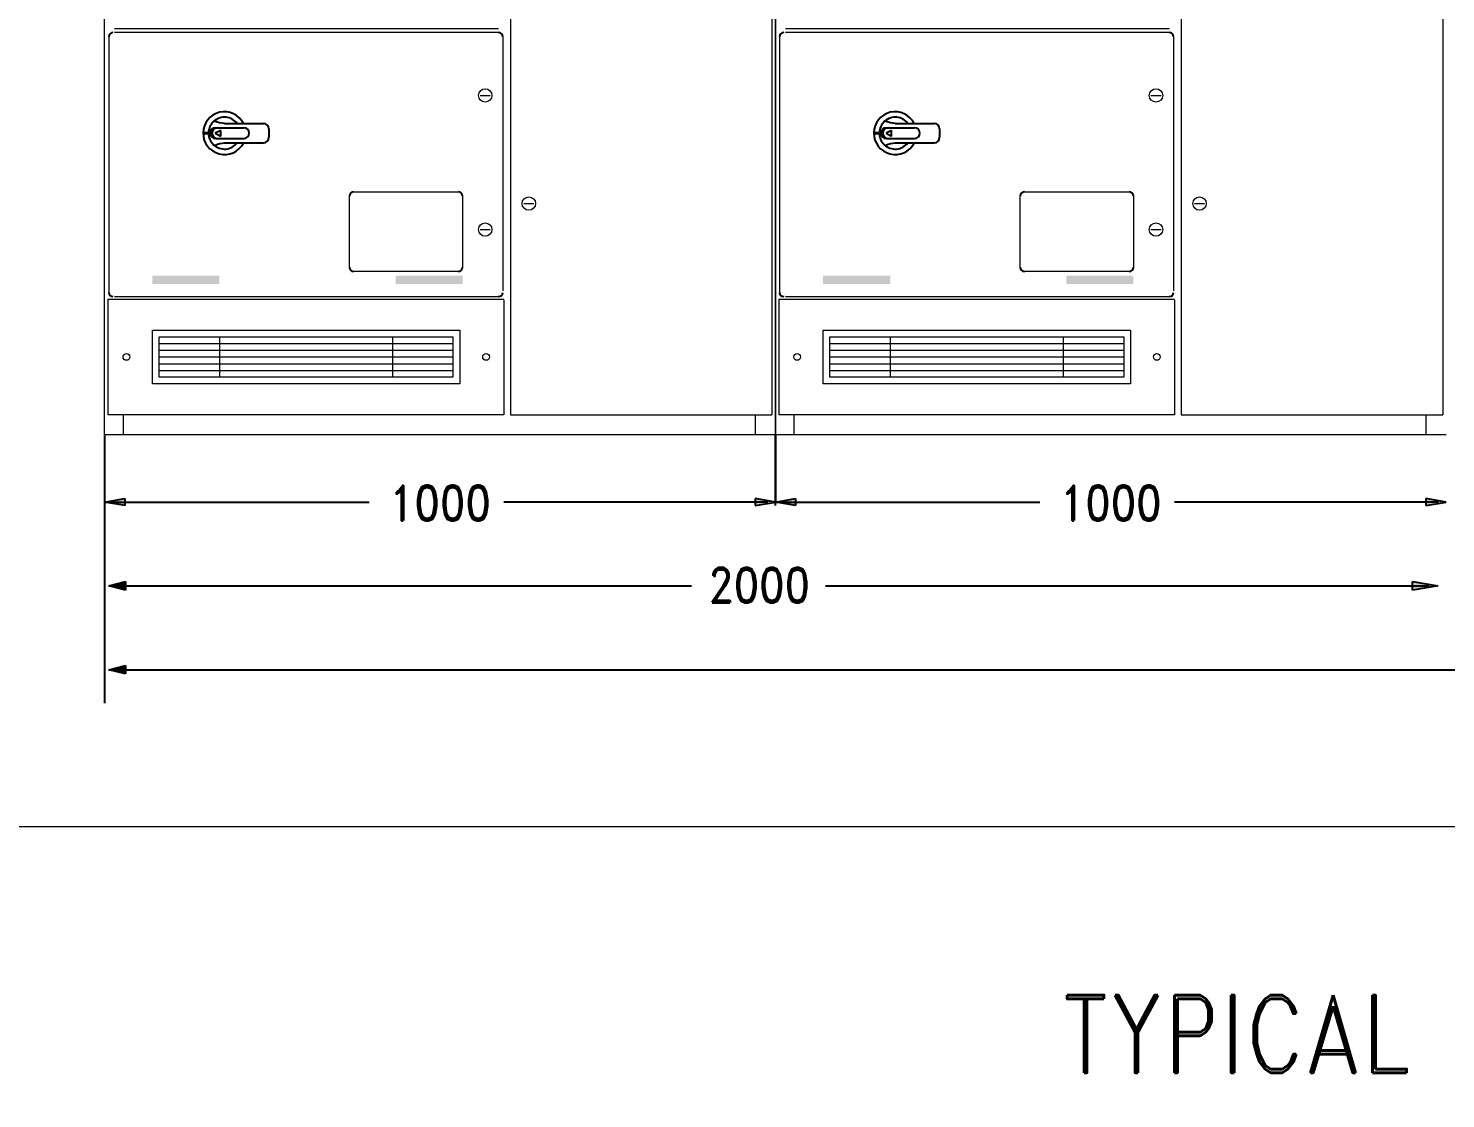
# Model space of a CAD drawing. Extents: x -5343388 to 7033982, y -486386 to 188356.
# Drawn here: x 889220 to 893784, y 132992 to 136439 of the extents above; entities that cross this region are included whole.
import ezdxf
from ezdxf.enums import TextEntityAlignment as Align

# ---------------------------------------------------------------- set-up
doc = ezdxf.new("R2010")
doc.units = 0
doc.header["$MEASUREMENT"] = 0
doc.linetypes.add('EPLANLINE7', pattern=[0])
doc.layers.add('E12', color=40, linetype='Continuous', lineweight=20)
doc.layers.add('E21', color=7, linetype='Continuous', lineweight=20)
doc.styles.add('DK Text', font='romand.shx', dxfattribs={"width": 0.85})

msp = doc.modelspace()

# ---------------------------------------------------------------- hatches: boundary and pattern name
for points in [[(889529.94627, 134924.23138), (889529.94627, 134902.63138), (889465.14627, 134913.43138)], [(891560.34627, 134924.23138), (891560.34627, 134902.63138), (891625.14627, 134913.43138)], [(891689.94627, 134924.23138), (891689.94627, 134902.63138), (891625.14627, 134913.43138)], [(893720.34627, 134924.23138), (893720.34627, 134902.63138), (893785.14627, 134913.43138)], [(889478.64627, 134643.43138), (889532.64627, 134656.93138), (889532.64627, 134629.93138)], [(893758.14627, 134643.43138), (893677.14627, 134629.93138), (893677.14627, 134656.93138)], [(889478.64627, 134373.43138), (889532.64627, 134386.93138), (889532.64627, 134359.93138)]]:
    msp.add_hatch(color=8).paths.add_polyline_path(points, flags=0)

# ---------------------------------------------------------------- linework, layer by layer
at = {"color": 8}
for p, q in [((889465.14627, 135128.08138), (889465.14627, 134913.43138)), ((891625.14627, 134902.63138), (891625.14627, 135129.43138)), ((891625.14627, 135128.08138), (891625.14627, 134913.43138)), ((889465.14627, 134967.43138), (889465.14627, 134535.43138)), ((889465.14627, 134913.43138), (889529.94627, 134924.23138)), ((889529.94627, 134924.23138), (889529.94627, 134902.63138)), ((891560.34627, 134924.23138), (891560.34627, 134902.63138)), ((891625.14627, 134913.43138), (891560.34627, 134924.23138)), ((891625.14627, 134913.43138), (891689.94627, 134924.23138)), ((891689.94627, 134924.23138), (891689.94627, 134902.63138)), ((893720.34627, 134924.23138), (893720.34627, 134902.63138)), ((893785.14627, 134913.43138), (893720.34627, 134924.23138)), ((889529.94627, 134902.63138), (889465.14627, 134913.43138)), ((889465.14627, 134913.43138), (890316.99627, 134913.43138)), ((891600.84627, 134913.43138), (890750.34627, 134913.43138)), ((891560.34627, 134902.63138), (891625.14627, 134913.43138)), ((891689.94627, 134902.63138), (891625.14627, 134913.43138)), ((891625.14627, 134913.43138), (892476.99627, 134913.43138)), ((893760.84627, 134913.43138), (892910.34627, 134913.43138)), ((893720.34627, 134902.63138), (893785.14627, 134913.43138)), ((889465.14627, 134697.43138), (889465.14627, 134265.43138)), ((889478.64627, 134643.43138), (889532.64627, 134656.93138)), ((889532.64627, 134656.93138), (889532.64627, 134629.93138)), ((893677.14627, 134629.93138), (893677.14627, 134656.93138)), ((893677.14627, 134656.93138), (893758.14627, 134643.43138)), ((889532.64627, 134629.93138), (889478.64627, 134643.43138)), ((889478.64627, 134643.43138), (891355.14627, 134643.43138)), ((891787.14627, 134643.43138), (893731.14627, 134643.43138)), ((893758.14627, 134643.43138), (893677.14627, 134629.93138)), ((889478.64627, 134373.43138), (889532.64627, 134386.93138)), ((889532.64627, 134359.93138), (889478.64627, 134373.43138)), ((889478.64627, 134373.43138), (894217.14627, 134373.43138)), ((889532.64627, 134386.93138), (889532.64627, 134359.93138))]:
    msp.add_line(p, q, dxfattribs=at)
at = {"color": 6, "linetype": 'Continuous', "lineweight": 0}
msp.add_lwpolyline([(888412.21285, 143250.5131), (902116.45632, 143250.5131), (902116.45632, 133867.75949), (888412.21285, 133867.75949)], close=True, dxfattribs=at)
at = {"layer": 'E12', "color": 1, "linetype": 'EPLANLINE7', "lineweight": 13}
for p, q in [((889465.14627, 135129.43138), (889465.14627, 139881.43138)), ((891625.14627, 139881.43138), (891625.14627, 135129.43138)), ((891625.14627, 135129.43138), (891625.14627, 139881.43138)), ((890771.94627, 139784.23138), (890771.94627, 135194.23138)), ((891614.34627, 139784.23138), (891614.34627, 135194.23138)), ((892931.94627, 139784.23138), (892931.94627, 135194.23138)), ((893774.34627, 139784.23138), (893774.34627, 135194.23138)), ((889497.54627, 136438.93138), (890734.14627, 136438.93138)), ((890734.14627, 136425.43138), (889497.54627, 136425.43138)), ((891657.54627, 136438.93138), (892894.14627, 136438.93138)), ((892894.14627, 136425.43138), (891657.54627, 136425.43138)), ((889478.64627, 136411.93138), (889478.64627, 135588.43138)), ((890747.64627, 136411.93138), (890747.64627, 135593.83138)), ((891638.64627, 136411.93138), (891638.64627, 135588.43138)), ((892907.64627, 136411.93138), (892907.64627, 135593.83138)), ((890674.74627, 136222.93138), (890707.14627, 136222.93138)), ((892834.74627, 136222.93138), (892867.14627, 136222.93138)), ((890253.54627, 135669.43138), (890253.54627, 135898.93138)), ((890267.04627, 135912.43138), (890604.54627, 135912.43138)), ((890618.04627, 135898.93138), (890618.04627, 135669.43138)), ((892413.54627, 135669.43138), (892413.54627, 135898.93138)), ((892427.04627, 135912.43138), (892764.54627, 135912.43138)), ((892778.04627, 135898.93138), (892778.04627, 135669.43138)), ((890815.14627, 135874.63138), (890847.54627, 135874.63138)), ((892975.14627, 135874.63138), (893007.54627, 135874.63138)), ((890674.74627, 135790.93138), (890707.14627, 135790.93138)), ((892834.74627, 135790.93138), (892867.14627, 135790.93138)), ((890604.54627, 135655.93138), (890267.04627, 135655.93138)), ((892764.54627, 135655.93138), (892427.04627, 135655.93138)), ((889475.94627, 135566.83138), (890750.34627, 135566.83138)), ((889475.94627, 135566.83138), (889475.94627, 135194.23138)), ((889497.54627, 135574.93138), (890734.14627, 135574.93138)), ((890750.34627, 135564.13138), (890750.34627, 135194.23138)), ((891635.94627, 135566.83138), (892910.34627, 135566.83138)), ((891635.94627, 135566.83138), (891635.94627, 135194.23138)), ((891657.54627, 135574.93138), (892894.14627, 135574.93138)), ((892910.34627, 135564.13138), (892910.34627, 135194.23138)), ((889619.04627, 135466.93138), (890608.59627, 135466.93138)), ((889619.04627, 135294.13138), (889619.04627, 135466.93138)), ((890608.59627, 135466.93138), (890608.59627, 135294.13138)), ((891779.04627, 135466.93138), (892768.59627, 135466.93138)), ((891779.04627, 135294.13138), (891779.04627, 135466.93138)), ((892768.59627, 135466.93138), (892768.59627, 135294.13138)), ((889640.64627, 135445.33138), (890586.99627, 135445.33138)), ((889640.64627, 135315.73138), (889640.64627, 135445.33138)), ((889640.64627, 135423.73138), (890586.99627, 135423.73138)), ((889835.04627, 135445.33138), (889835.04627, 135315.73138)), ((890392.59627, 135445.33138), (890392.59627, 135315.73138)), ((890586.99627, 135445.33138), (890586.99627, 135315.73138)), ((891800.64627, 135445.33138), (892746.99627, 135445.33138)), ((891800.64627, 135315.73138), (891800.64627, 135445.33138)), ((891800.64627, 135423.73138), (892746.99627, 135423.73138)), ((891995.04627, 135445.33138), (891995.04627, 135315.73138)), ((892552.59627, 135445.33138), (892552.59627, 135315.73138)), ((892746.99627, 135445.33138), (892746.99627, 135315.73138)), ((889640.64627, 135402.13138), (890586.99627, 135402.13138)), ((889640.64627, 135380.53138), (890586.99627, 135380.53138)), ((891800.64627, 135402.13138), (892746.99627, 135402.13138)), ((891800.64627, 135380.53138), (892746.99627, 135380.53138)), ((889640.64627, 135358.93138), (890586.99627, 135358.93138)), ((889640.64627, 135337.33138), (890586.99627, 135337.33138)), ((891800.64627, 135358.93138), (892746.99627, 135358.93138)), ((891800.64627, 135337.33138), (892746.99627, 135337.33138)), ((890608.59627, 135294.13138), (889619.04627, 135294.13138)), ((890586.99627, 135315.73138), (889640.64627, 135315.73138)), ((892768.59627, 135294.13138), (891779.04627, 135294.13138)), ((892746.99627, 135315.73138), (891800.64627, 135315.73138)), ((890750.34627, 135194.23138), (889475.94627, 135194.23138)), ((889524.54627, 135194.23138), (889524.54627, 135132.13138)), ((890771.94627, 135194.23138), (891614.34627, 135194.23138)), ((891560.34627, 135194.23138), (891560.34627, 135129.43138)), ((892910.34627, 135194.23138), (891635.94627, 135194.23138)), ((891684.54627, 135194.23138), (891684.54627, 135132.13138)), ((892931.94627, 135194.23138), (893774.34627, 135194.23138)), ((893720.34627, 135194.23138), (893720.34627, 135129.43138)), ((891625.14627, 135129.43138), (889465.14627, 135129.43138)), ((893785.14627, 135129.43138), (891625.14627, 135129.43138))]:
    msp.add_line(p, q, dxfattribs=at)
at = {"layer": 'E12', "color": 1, "linetype": 'EPLANLINE7', "lineweight": 25}
for p, q in [((889839.09627, 136109.53138), (889821.54627, 136101.43138)), ((889839.09627, 136109.53138), (889821.54627, 136101.43138)), ((889822.89627, 136118.98138), (889913.34627, 136118.98138)), ((889822.89627, 136118.98138), (889913.34627, 136118.98138)), ((889839.09627, 136091.98138), (889839.09627, 136109.53138)), ((889839.09627, 136091.98138), (889839.09627, 136109.53138)), ((889851.24627, 136132.48138), (889976.79627, 136132.48138)), ((889851.24627, 136132.48138), (889976.79627, 136132.48138)), ((889994.34627, 136114.93138), (889994.34627, 136087.93138)), ((889994.34627, 136114.93138), (889994.34627, 136087.93138)), ((891999.09627, 136109.53138), (891981.54627, 136101.43138)), ((891999.09627, 136109.53138), (891981.54627, 136101.43138)), ((891982.89627, 136118.98138), (892073.34627, 136118.98138)), ((891982.89627, 136118.98138), (892073.34627, 136118.98138)), ((891999.09627, 136091.98138), (891999.09627, 136109.53138)), ((891999.09627, 136091.98138), (891999.09627, 136109.53138)), ((892011.24627, 136132.48138), (892136.79627, 136132.48138)), ((892011.24627, 136132.48138), (892136.79627, 136132.48138)), ((892154.34627, 136114.93138), (892154.34627, 136087.93138)), ((892154.34627, 136114.93138), (892154.34627, 136087.93138)), ((889783.74627, 136102.78138), (889783.74627, 136100.08138)), ((889783.74627, 136102.78138), (889783.74627, 136100.08138)), ((889797.24627, 136102.78138), (889783.74627, 136102.78138)), ((889797.24627, 136102.78138), (889783.74627, 136102.78138)), ((889783.74627, 136100.08138), (889797.24627, 136100.08138)), ((889783.74627, 136100.08138), (889797.24627, 136100.08138)), ((889797.24627, 136100.08138), (889797.24627, 136102.78138)), ((889797.24627, 136100.08138), (889797.24627, 136102.78138)), ((889816.14627, 136063.63138), (889816.14627, 136063.63138)), ((889816.14627, 136063.63138), (889816.14627, 136063.63138)), ((889821.54627, 136101.43138), (889839.09627, 136091.98138)), ((889821.54627, 136101.43138), (889839.09627, 136091.98138)), ((889822.89627, 136083.88138), (889913.34627, 136083.88138)), ((889822.89627, 136083.88138), (889913.34627, 136083.88138)), ((889851.24627, 136070.38138), (889976.79627, 136070.38138)), ((889851.24627, 136070.38138), (889976.79627, 136070.38138)), ((891943.74627, 136102.78138), (891943.74627, 136100.08138)), ((891943.74627, 136102.78138), (891943.74627, 136100.08138)), ((891957.24627, 136102.78138), (891943.74627, 136102.78138)), ((891957.24627, 136102.78138), (891943.74627, 136102.78138)), ((891943.74627, 136100.08138), (891957.24627, 136100.08138)), ((891943.74627, 136100.08138), (891957.24627, 136100.08138)), ((891957.24627, 136100.08138), (891957.24627, 136102.78138)), ((891957.24627, 136100.08138), (891957.24627, 136102.78138)), ((891976.14627, 136063.63138), (891976.14627, 136063.63138)), ((891976.14627, 136063.63138), (891976.14627, 136063.63138)), ((891981.54627, 136101.43138), (891999.09627, 136091.98138)), ((891981.54627, 136101.43138), (891999.09627, 136091.98138)), ((891982.89627, 136083.88138), (892073.34627, 136083.88138)), ((891982.89627, 136083.88138), (892073.34627, 136083.88138)), ((892011.24627, 136070.38138), (892136.79627, 136070.38138)), ((892011.24627, 136070.38138), (892136.79627, 136070.38138))]:
    msp.add_line(p, q, dxfattribs=at)
at = {"layer": 'E12', "color": 1, "linetype": 'EPLANLINE7', "lineweight": 13, "ltscale": 2}
for centre, radius in [((890690.94627, 136222.93138), 21.6), ((892850.94627, 136222.93138), 21.6), ((890831.34627, 135874.63138), 21.6), ((892991.34627, 135874.63138), 21.6), ((890690.94627, 135790.93138), 21.6), ((892850.94627, 135790.93138), 21.6), ((889535.34627, 135380.53138), 10.8), ((890693.64627, 135380.53138), 10.8), ((891695.34627, 135380.53138), 10.8), ((892853.64627, 135380.53138), 10.8)]:
    msp.add_circle(centre, radius, dxfattribs=at)
at = {"layer": 'E12', "color": 1, "linetype": 'EPLANLINE7', "lineweight": 25, "ltscale": 2}
for centre, radius, start, end in [((889492.14627, 136411.93138), 13.5, 90, 180), ((890734.14627, 136411.93138), 13.5, 0, 90), ((891652.14627, 136411.93138), 13.5, 90, 180), ((892894.14627, 136411.93138), 13.5, 0, 90), ((889851.24627, 136101.43138), 68.85, 27, 332), ((889851.24627, 136101.43138), 68.85, 27, 332), ((889851.24627, 136101.43138), 51.3, 37, 132), ((889851.24627, 136101.43138), 51.3, 37, 132), ((892011.24627, 136101.43138), 68.85, 27, 332), ((892011.24627, 136101.43138), 68.85, 27, 332), ((892011.24627, 136101.43138), 51.3, 37, 132), ((892011.24627, 136101.43138), 51.3, 37, 132), ((889851.24627, 136101.43138), 51.3, 132, 227), ((889851.24627, 136101.43138), 51.3, 132, 227), ((889822.89627, 136101.43138), 17.55, 90, 270), ((889822.89627, 136101.43138), 17.55, 90, 270), ((889828.29627, 136101.43138), 17.55, 90, 270), ((889828.29627, 136101.43138), 17.55, 90, 270), ((889818.84627, 136135.18138), 4.05, 62, 132), ((889818.84627, 136135.18138), 4.05, 62, 132), ((889851.24627, 136198.63138), 64.8, 242, 270), ((889851.24627, 136198.63138), 64.8, 242, 270), ((889913.34627, 136101.43138), 17.55, 270, 90), ((889913.34627, 136101.43138), 17.55, 270, 90), ((889976.79627, 136114.93138), 17.55, 0, 90), ((889976.79627, 136114.93138), 17.55, 0, 90), ((892011.24627, 136101.43138), 51.3, 132, 227), ((892011.24627, 136101.43138), 51.3, 132, 227), ((891982.89627, 136101.43138), 17.55, 90, 270), ((891982.89627, 136101.43138), 17.55, 90, 270), ((891988.29627, 136101.43138), 17.55, 90, 270), ((891988.29627, 136101.43138), 17.55, 90, 270), ((891978.84627, 136135.18138), 4.05, 62, 132), ((891978.84627, 136135.18138), 4.05, 62, 132), ((892011.24627, 136198.63138), 64.8, 242, 270), ((892011.24627, 136198.63138), 64.8, 242, 270), ((892073.34627, 136101.43138), 17.55, 270, 90), ((892073.34627, 136101.43138), 17.55, 270, 90), ((892136.79627, 136114.93138), 17.55, 0, 90), ((892136.79627, 136114.93138), 17.55, 0, 90), ((889818.84627, 136066.33138), 4.05, 227, 297), ((889818.84627, 136066.33138), 4.05, 227, 297), ((889851.24627, 136101.43138), 51.3, 227, 322), ((889851.24627, 136101.43138), 51.3, 227, 322), ((889851.24627, 136004.23138), 64.8, 90, 117), ((889851.24627, 136004.23138), 64.8, 90, 117), ((889976.79627, 136087.93138), 17.55, 270, 0), ((889976.79627, 136087.93138), 17.55, 270, 0), ((891978.84627, 136066.33138), 4.05, 227, 297), ((891978.84627, 136066.33138), 4.05, 227, 297), ((892011.24627, 136101.43138), 51.3, 227, 322), ((892011.24627, 136101.43138), 51.3, 227, 322), ((892011.24627, 136004.23138), 64.8, 90, 117), ((892011.24627, 136004.23138), 64.8, 90, 117), ((892136.79627, 136087.93138), 17.55, 270, 0), ((892136.79627, 136087.93138), 17.55, 270, 0), ((890267.04627, 135898.93138), 13.5, 90, 180), ((890604.54627, 135898.93138), 13.5, 0, 90), ((892427.04627, 135898.93138), 13.5, 90, 180), ((892764.54627, 135898.93138), 13.5, 0, 90), ((890267.04627, 135669.43138), 13.5, 180, 270), ((890604.54627, 135669.43138), 13.5, 270, 0), ((892427.04627, 135669.43138), 13.5, 180, 270), ((892764.54627, 135669.43138), 13.5, 270, 0), ((889492.14627, 135588.43138), 13.5, 180, 270), ((890734.14627, 135588.43138), 13.5, 270, 0), ((891652.14627, 135588.43138), 13.5, 180, 270), ((892894.14627, 135588.43138), 13.5, 270, 0)]:
    msp.add_arc(centre, radius, start, end, dxfattribs=at)
at = {"layer": 'E12', "color": 1, "linetype": 'EPLANLINE7', "lineweight": 13, "ltscale": 2}
for points in [[(889619.04627, 135642.43138), (889619.04627, 135615.43138), (889835.04627, 135642.43138), (889835.04627, 135615.43138)], [(890402.04627, 135642.43138), (890402.04627, 135615.43138), (890618.04627, 135642.43138), (890618.04627, 135615.43138)], [(891779.04627, 135642.43138), (891779.04627, 135615.43138), (891995.04627, 135642.43138), (891995.04627, 135615.43138)], [(892562.04627, 135642.43138), (892562.04627, 135615.43138), (892778.04627, 135642.43138), (892778.04627, 135615.43138)]]:
    msp.add_solid(points, dxfattribs=at)

# ---------------------------------------------------------------- texts
at = {"layer": 'E21', "style": 'DK Text', "width": 0.85}
for p in [(890545.14627, 134854.03138), (892705.14627, 134854.03138)]:
    msp.add_text('1000', height=112.5, dxfattribs=at).set_placement(p, align=Align.CENTER)
for s, height, p in [('2000', 112.5, (891409.14627, 134589.43138)), ('TYPICAL 6-DISTRIBUTION PANEL (TYP.)', 250, (892546.81033, 133075.14687))]:
    msp.add_text(s, height=height, dxfattribs=at).set_placement(p)

doc.saveas('drawing.dxf')
